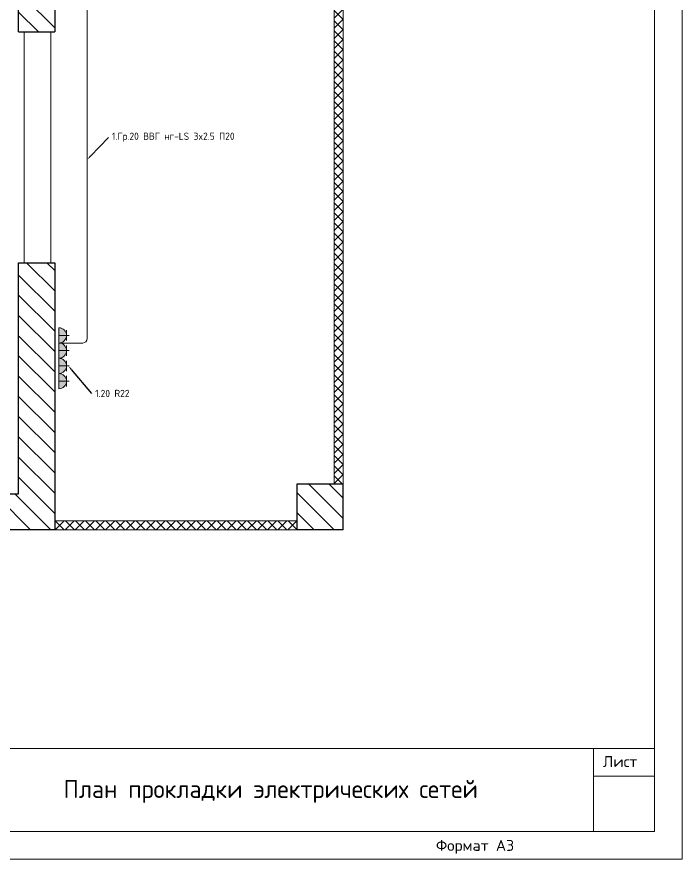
# Model space of a CAD drawing. Extents: x -680 to 54599, y -24087 to 292.
# Drawn here: x 47219 to 54599, y -24087 to -14739 of the extents above; entities that cross this region are included whole.
import ezdxf
from ezdxf import colors
from ezdxf.entities.mleader import LeaderData, LeaderLine
from ezdxf.math import Vec2, Vec3

# ---------------------------------------------------------------- set-up
doc = ezdxf.new("R2010")
doc.units = 0
doc.linetypes.add('Caddy_Solid', pattern=[0])
for name, color, linetype in [('100', 7, 'Continuous'), ('ograda', 7, 'Continuous'), ('SYMS', 7, 'Continuous')]:
    doc.layers.add(name, color=color, linetype=linetype)
for name, color, linetype, lineweight in [('info', 7, 'Continuous', 15), ('nesushie', 7, 'Continuous', 25), ('okna', 7, 'Continuous', 18), ('power_wire', 10, 'Continuous', 18), ('rozetki_16A', 10, 'Continuous', 18)]:
    doc.layers.add(name, color=color, linetype=linetype, lineweight=lineweight)
doc.styles.add('Caddy_Vectorfont1n', font='GOST Common.ttf', dxfattribs={"width": 1.1})
doc.styles.get("Standard").update_dxf_attribs({"font": 'GOST Common.ttf'})
pattern_1 = [(315, (41576.55, 24801.4), (56.1266, 56.1266), []), (45, (41576.55, 24801.4), (-56.1266, 56.1266), [])]

msp = doc.modelspace()

# ---------------------------------------------------------------- hatches: boundary and pattern name
at = {"layer": 'nesushie', "lineweight": 15}
h = msp.add_hatch(dxfattribs=at)
h.set_pattern_fill('ANSI31', color=256, scale=50, angle=-90)
h.paths.add_polyline_path([(50839, -8897.6), (50839, -8387.6), (50329, -8387.6), (50329, -8897.6)])
h.paths.add_polyline_path([(50329, -12537.6), (50329, -13047.6), (50839, -13047.6), (50839, -12537.6)])
h.paths.add_polyline_path([(50329, -19921.6), (50329, -20431.6), (50839, -20431.6), (50839, -19921.6)])
h = msp.add_hatch(dxfattribs=at)
h.set_pattern_fill('ANSI31', color=256, scale=50, angle=-90)
h.paths.add_polyline_path([(47239, -14905.6), (47639, -14905.6), (47639, -11565.6), (47239, -11565.6)])
h = msp.add_hatch(dxfattribs=at)
h.set_pattern_fill('ANSI31', color=256, scale=50, angle=-90)
h.paths.add_polyline_path([(42919, -20031.6), (42089, -20031.6), (42089, -20431.6), (42919, -20431.6), (47639, -20431.6), (47639, -20031.6), (47639, -17467.6), (47239, -17467.6), (47239, -20031.6), (43319, -20031.6), (43319, -16001.6), (42919, -16001.6), (42919, -16251.6), (40929, -16251.6), (40929, -16371.6), (42919, -16371.6)])
at = {"layer": 'ograda', "lineweight": 15}
h = msp.add_hatch(dxfattribs=at)
h.set_pattern_fill('ANSI37', color=256, scale=25, angle=-90)
h.set_pattern_definition(pattern_1)
h.paths.add_polyline_path([(50839, -13047.6), (50739, -13047.6), (50739, -19921.6), (50839, -19921.6)])
h = msp.add_hatch(dxfattribs=at)
h.set_pattern_fill('ANSI37', color=256, scale=25, angle=-90)
h.set_pattern_definition(pattern_1)
h.paths.add_polyline_path([(47639, -20331.6), (47639, -20431.6), (50329, -20431.6), (50329, -20331.6)])
at = {"layer": 'rozetki_16A'}
h = msp.add_hatch(color=256, dxfattribs=at)
h.dxf.hatch_style = 1
h.paths.add_polyline_path([(47685.7, -18189.4), (47685.7, -18274.1), (47770.4, -18274.1, 0.414214)])
h.paths.add_polyline_path([(47770.4, -18274.1), (47685.7, -18274.1), (47685.7, -18358.8, 0.414214)])
h = msp.add_hatch(color=256, dxfattribs=at)
h.dxf.hatch_style = 1
h.paths.add_polyline_path([(47685.7, -18358.8), (47685.7, -18443.5), (47770.4, -18443.5, 0.414214)])
h.paths.add_polyline_path([(47770.4, -18443.5), (47685.7, -18443.5), (47685.7, -18528.2, 0.414214)])
h = msp.add_hatch(color=256, dxfattribs=at)
h.dxf.hatch_style = 1
h.paths.add_polyline_path([(47685.7, -18528.2), (47685.7, -18612.9), (47770.4, -18612.9, 0.414214)])
h.paths.add_polyline_path([(47770.4, -18612.9), (47685.7, -18612.9), (47685.7, -18697.7, 0.414214)])
h = msp.add_hatch(color=256, dxfattribs=at)
h.dxf.hatch_style = 1
h.paths.add_polyline_path([(47685.7, -18697.7), (47685.7, -18782.4), (47770.4, -18782.4, 0.414214)])
h.paths.add_polyline_path([(47770.4, -18782.4), (47685.7, -18782.4), (47685.7, -18867.1, 0.414214)])

# ---------------------------------------------------------------- linework, layer by layer
at = {"layer": '100', "linetype": 'Caddy_Solid', "lineweight": 13}
for p, q in [((54292.1, -6143.4), (54292.1, -23779.5)), ((42921.5, -22857.6), (54292.1, -22857.6)), ((53616.1, -23779.5), (53616.1, -22857.6)), ((53616.1, -23164.9), (54292.1, -23164.9)), ((54292.1, -23779.5), (29276.8, -23779.5))]:
    msp.add_line(p, q, dxfattribs=at)
at = {"layer": 'nesushie'}
for p, q in [((47239, -14905.6), (47239, -11565.6)), ((47639, -11565.6), (47639, -14905.6)), ((47239, -14905.6), (47639, -14905.6)), ((47239, -20031.6), (47239, -17467.6)), ((47239, -17467.6), (47639, -17467.6)), ((47639, -17467.6), (47639, -20431.6)), ((50329, -20431.6), (50329, -19921.6)), ((50329, -19921.6), (50839, -19921.6)), ((50839, -20431.6), (50839, -19921.6)), ((43319, -20031.6), (47239, -20031.6)), ((47639, -20431.6), (42089, -20431.6)), ((50839, -20431.6), (50329, -20431.6))]:
    msp.add_line(p, q, dxfattribs=at)
at = {"layer": 'ograda', "lineweight": 15}
for p, q in [((50739, -13047.6), (50739, -19921.6)), ((50839, -19921.6), (50839, -13047.6)), ((50329, -20331.6), (47639, -20331.6)), ((50329, -20431.6), (50329, -20331.6)), ((47639, -20431.6), (50329, -20431.6)), ((47639, -20431.6), (50329, -20431.6))]:
    msp.add_line(p, q, dxfattribs=at)
at = {"layer": 'okna'}
for p, q in [((47300.4, -14905.6), (47300.4, -17467.6)), ((47597.6, -14905.6), (47597.6, -17467.6))]:
    msp.add_line(p, q, dxfattribs=at)
at = {"layer": 'power_wire'}
for p, q in [((48000.6, -14614.7), (48000.6, -18308.8)), ((47950.6, -18358.8), (47685.7, -18358.8))]:
    msp.add_line(p, q, dxfattribs=at)
msp.add_arc((47950.6, -18308.8), 50, 270, 0, dxfattribs=at)
at = {"layer": 'rozetki_16A'}
for p, q in [((47685.7, -18189.4), (47685.7, -18274.1)), ((47770.4, -18216), (47770.4, -18332.3)), ((47685.7, -18274.1), (47685.7, -18358.8)), ((47685.7, -18274.1), (47798.4, -18274.1)), ((47685.7, -18358.8), (47685.7, -18443.5)), ((47770.4, -18385.4), (47770.4, -18501.7)), ((47685.7, -18443.5), (47685.7, -18528.2)), ((47685.7, -18443.5), (47798.4, -18443.5)), ((47685.7, -18528.2), (47685.7, -18612.9)), ((47770.4, -18554.8), (47770.4, -18671.1)), ((47685.7, -18612.9), (47685.7, -18697.7)), ((47685.7, -18612.9), (47798.4, -18612.9)), ((47685.7, -18697.7), (47685.7, -18782.4)), ((47685.7, -18782.4), (47685.7, -18867.1)), ((47685.7, -18782.4), (47798.4, -18782.4)), ((47770.4, -18724.2), (47770.4, -18840.5))]:
    msp.add_line(p, q, dxfattribs=at)
for centre in [(47685.7, -18274.1), (47685.7, -18443.5), (47685.7, -18612.9), (47685.7, -18782.4)]:
    msp.add_arc(centre, 84.7, 270, 90, dxfattribs=at)
at = {"layer": 'SYMS', "lineweight": 13}
msp.add_line((54292.1, -17290.8), (54292.1, -22207.8), dxfattribs=at)
msp.add_lwpolyline([(28785.1, -24086.8), (54599.5, -24086.8), (54599.5, -5832.4), (28785.1, -5832.4)], close=True, dxfattribs=at)

# ---------------------------------------------------------------- texts
at = {"layer": '100', "lineweight": 13, "style": 'Caddy_Vectorfont1n', "width": 1.1}
for s, p in [('Лист', (53720.6, -23064.1)), ('Формат А3', (51868.3, -23994.9))]:
    msp.add_text(s, height=120.77, dxfattribs=at).set_placement(p)
at = {"layer": 'SYMS', "insert": (47738, -23208), "char_height": 200, "attachment_point": 1}
msp.add_mtext_dynamic_manual_height_columns('План прокладки электрических сетей', width=6168.429, gutter_width=12.5, heights=[0], dxfattribs=at)

# ---------------------------------------------------------------- leaders
at = {"layer": 'info'}
ml = msp.add_multileader_mtext('Standard', dxfattribs=at)
ml.set_content('1.Гр.20 ВВГ нг-LS 3x2.5 П20', color=256)
ml.set_leader_properties()
ml.build(insert=Vec2(0, 0))
ml.multileader.update_dxf_attribs({"has_dogleg": 0, "text_right_attachment_type": 6, "dogleg_length": 50, "arrow_head_size": 50})
ctx = ml.context
ctx.base_point, ctx.char_height, ctx.arrow_head_size, ctx.landing_gap_size, ctx.plane_origin = Vec3(48234.9, -16076.2), 80, 50, 40, Vec3(48447.5, -17089.9)
ctx.right_attachment = 6
notes = []
notes.append((ctx, [(0, (1, 1, 0), (48184.9, -16076.2), (1, 0), 50, [(0, [(48000.6, -16322.3)], 0, [])])]))
ctx.mtext.insert, ctx.mtext.width, ctx.mtext.flow_direction = Vec3(48274.9, -16024.2), 1526.242, 5
ml = msp.add_multileader_mtext('Standard', dxfattribs=at)
ml.set_content('1.20 R22', color=256)
ml.set_leader_properties()
ml.build(insert=Vec2(0, 0))
ml.multileader.update_dxf_attribs({"has_dogleg": 0, "text_right_attachment_type": 6, "dogleg_length": 50, "arrow_head_size": 50})
ctx = ml.context
ctx.base_point, ctx.char_height, ctx.arrow_head_size, ctx.landing_gap_size, ctx.plane_origin = Vec3(48047.9, -18918), 80, 50, 40, Vec3(47550.2, -19283.5)
ctx.right_attachment = 6
notes.append((ctx, [(0, (1, 1, 0), (47997.9, -18918), (1, 0), 50, [(0, [(47790.5, -18612.9)], 0, [])])]))
ctx.mtext.insert, ctx.mtext.width, ctx.mtext.flow_direction = Vec3(48087.9, -18878), 671.172, 5
for ctx, leaders in notes:
    for number, flags, end, landing, length, lines in leaders:
        leader = LeaderData()
        leader.index, (leader.has_last_leader_line, leader.has_dogleg_vector, leader.attachment_direction) = number, flags
        leader.last_leader_point, leader.dogleg_vector, leader.dogleg_length = Vec3(end), Vec3(landing), length
        for number, points, colour, breaks in lines:
            line = LeaderLine()
            line.index, line.vertices, line.color, line.breaks = number, Vec3.list(points), colors.encode_raw_color(colour), breaks
            leader.lines.append(line)
        ctx.leaders.append(leader)

doc.saveas('drawing.dxf')
